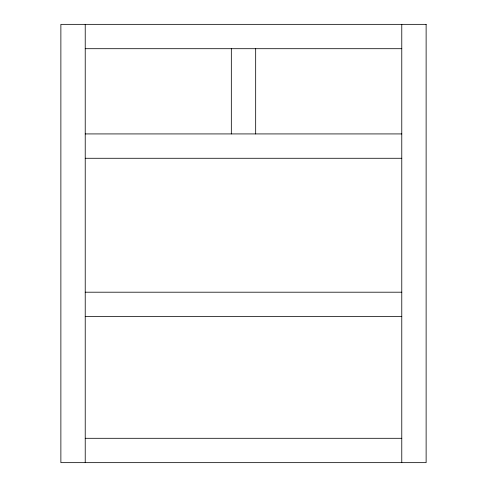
<?xml version="1.0" encoding="UTF-8"?>
<svg xmlns="http://www.w3.org/2000/svg" width="487" height="487" viewBox="0 0 487 487"><rect width="100%" height="100%" fill="white"/><g stroke="black" fill="none" stroke-linecap="round" stroke-linejoin="round"><path stroke-width="0.73" d="M85.225 48.7L401.775 48.7M85.225 133.925L401.775 133.925M85.225 158.275L401.775 158.275M85.225 292.2L401.775 292.2M85.225 316.55L401.775 316.55M85.225 438.3L401.775 438.3M401.775 24.35L401.775 462.65M255.675 48.7L255.675 133.925M231.325 48.7L231.325 133.925M85.225 24.35L85.225 462.65M426.125 24.35L60.875 24.35L60.875 462.65L426.125 462.65L426.125 24.35"/></g></svg>
